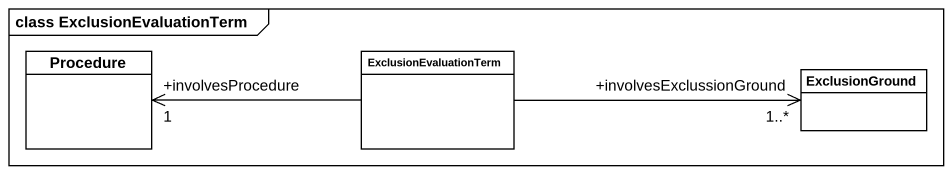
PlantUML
@startuml
mainframe class ExclusionEvaluationTerm
hide circle
hide empty members
class Procedure
class ExclusionEvaluationTerm
class ExclusionGround
ExclusionEvaluationTerm -left-> "+involvesProcedure\n1" Procedure
ExclusionEvaluationTerm -right-> "+involvesExclussionGround\n1..*" ExclusionGround
@enduml
